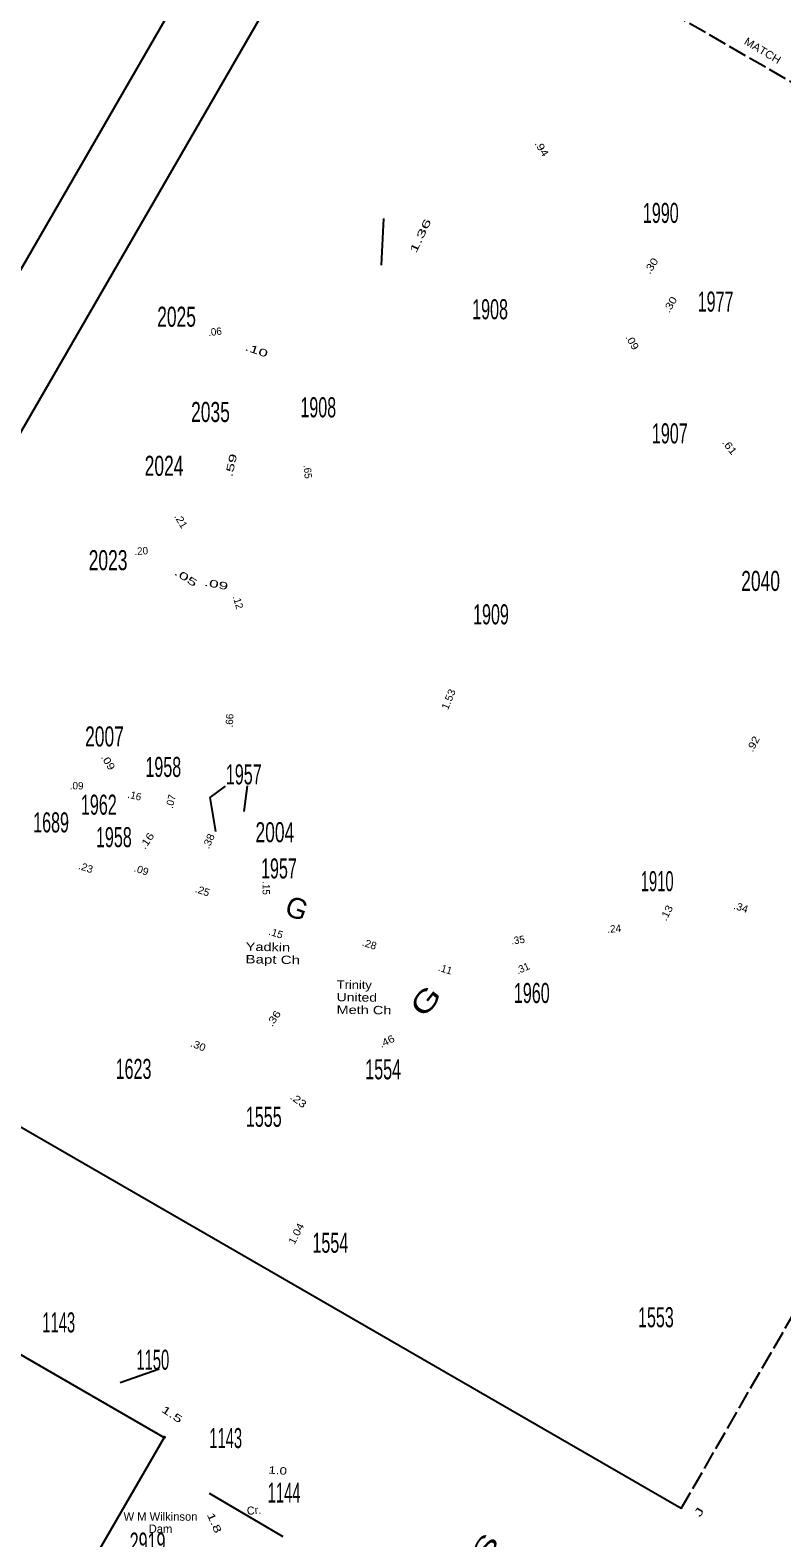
# Model space of a CAD drawing. Extents: x 272269 to 502941, y 199264 to 397027.
# Drawn here: x 468986 to 480683, y 218916 to 242386 of the extents above; entities that cross this region are included whole.
import ezdxf
from ezdxf.enums import TextEntityAlignment as Align

# ---------------------------------------------------------------- set-up
doc = ezdxf.new("R2010")
doc.units = 0
doc.header["$LTSCALE"] = 48
doc.header["$PDMODE"] = 32
doc.header["$PDSIZE"] = 24
doc.linetypes.add('LONG_DASHED', pattern=[7.5, 6, -1.5])
for name, color, linetype, lineweight in [('1', 7, 'Continuous', 25), ('22', 7, 'Continuous', 25), ('23', 7, 'Continuous', 25), ('25', 7, 'LONG_DASHED', 25), ('31', 7, 'Continuous', 25), ('40', 7, 'Continuous', 25), ('56', 7, 'Continuous', 25), ('58', 7, 'Continuous', 120), ('63', 7, 'Continuous', 25), ('7', 7, 'Continuous', 25)]:
    doc.layers.add(name, color=color, linetype=linetype, lineweight=lineweight)
doc.layers.add('52', color=7, linetype='Continuous')
doc.layers.add('57', color=7, linetype='Continuous')

msp = doc.modelspace()

# ---------------------------------------------------------------- linework, layer by layer
at = {"layer": '1'}
msp.add_point((471071.01, 220479.53), dxfattribs=at)
at = {"layer": '23'}
for p, q in [((472316.81, 230223.95), (472367.81, 230620.84)), ((470388.55, 221333.25), (470991.1, 221545.33))]:
    msp.add_line(p, q, dxfattribs=at)
msp.add_lwpolyline([(471874.85, 229912.12), (471789.85, 230439.4), (472027.84, 230615.17)], dxfattribs=at)
at = {"layer": '25'}
msp.add_lwpolyline([(479117.54, 219373.61), (489159.98, 236767.63), (474194.68, 245407.85)], dxfattribs=at)
at = {"layer": '31'}
for p, q in [((474451.91, 238729.84), (474489.39, 239455.04)), ((471769.33, 219613.04), (472917.69, 218937.93))]:
    msp.add_line(p, q, dxfattribs=at)
at = {"layer": '63'}
for points in [[(463884.62, 253869.81), (474185.22, 247922.76), (462135.56, 227052.13)], [(479117.54, 219373.61), (464152.24, 228013.84), (474194.68, 245407.85)], [(466408.12, 223171.65), (471071.01, 220479.53), (469142.72, 217139.64)]]:
    msp.add_lwpolyline(points, dxfattribs=at)

# ---------------------------------------------------------------- texts
at = {"layer": '22'}
for s, rotation, width, p in [('Yadkin ', 358.94, 1.3, (472339.65, 228056.05)), ('Bapt Ch', 358.94, 1.35, (472336.04, 227861.08)), ('Trinity', 359.346, 1.15, (473757.35, 227464.26)), ('Meth Ch', 359.346, 1.3, (473752.9, 227074.29)), ('United', 359.346, 1.25, (473755.13, 227269.28))]:
    msp.add_text(s, height=130, rotation=rotation, dxfattribs=dict(at, width=width)).set_placement(p)
at = {"layer": '23'}
for s, width, p in [('1990', 0.6, (478799.53, 239385.5)), ('1977', 0.6, (479651.9, 238004.46)), ('2025', 0.65, (471264.37, 237769.69)), ('1908', 0.6, (476143.11, 237885.69)), ('2035', 0.65, (471792.16, 236286.73)), ('1908', 0.6, (473469.35, 236358.99)), ('1907', 0.6, (478939.96, 235953.43)), ('2024', 0.65, (471069.69, 235449)), ('2023', 0.65, (470198.66, 233979.94)), ('2040', 0.65, (480352.86, 233656.54)), ('1909', 0.6, (476157.05, 233136.38)), ('2007', 0.65, (470142.64, 231235.56)), ('1958', 0.6, (471057.87, 230761.21)), ('1957', 0.6, (472310.02, 230644.77)), ('1962', 0.6, (470054.93, 230173.43)), ('1689', 0.6, (469311.64, 229897.82)), ('2004', 0.65, (472794.18, 229744.79)), ('1958', 0.6, (470288.6, 229667.96)), ('1957', 0.6, (472857.42, 229180.94)), ('1910', 0.55, (478743.55, 228982.83)), ('1960', 0.6, (476792.3, 227242.15)), ('1623', 0.6, (470594.61, 226061.13)), ('1554', 0.6, (474479.19, 226054.24)), ('1555', 0.6, (472621.76, 225314.63)), ('1554', 0.6, (473656.85, 223353.79)), ('1553', 0.6, (478723.25, 222194.63)), ('1143', 0.55, (469431.09, 222114.36)), ('1150', 0.55, (470894.49, 221533.22)), ('1143', 0.55, (472029.23, 220313.19)), ('1144', 0.55, (472937.9, 219463.75)), ('2919', 0.6, (470813.43, 218686.09))]:
    msp.add_text(s, height=312, dxfattribs=dict(at, width=width)).set_placement(p, align=Align.CENTER)
at = {"layer": '40'}
for s, rotation, width, p in [('.94', 301.952, 1.2, (476898.78, 240513.6)), ('1.36', 64.72, 1.9, (475111.36, 239159.81)), ('.30', 57.214, 1.2, (478698.43, 238685.95)), ('.30', 59.577, 1.2, (478995.24, 238085.21)), ('.09', 299.513, 1.15, (478306.62, 237501.6)), ('.10', 341.094, 1.7, (472490.53, 237347.5)), ('.61', 307.721, 1.2, (479825.55, 235863.93)), ('.59', 77.474, 1.7, (472168.53, 235601.04)), ('.21', 300.931, 1.1, (471283.71, 234716.64)), ('.05', 327.509, 1.8, (471379.09, 233816.43)), ('.09', 349.173, 1.75, (471871.89, 233704.05)), ('1.53', 67.71, 1.1, (475549.43, 231947.95)), ('.92', 62.382, 1.15, (480287.3, 231248.75)), ('.09', 302.107, 1.2, (470151.94, 230960.84)), ('.16', 55.43, 1.25, (470848.82, 229734.5)), ('.38', 65.934, 1.1, (471814.7, 229738.79)), ('.23', 342.046, 1.05, (469834.77, 229295.44)), ('.09', 340.921, 1.05, (470699, 229257.99)), ('.25', 341.096, 1.05, (471648.98, 228934.69)), ('.13', 62.382, 1.15, (478938.95, 228617.83)), ('.34', 342.302, 1.05, (480029.7, 228676.6)), ('.15', 342.409, 1.05, (472793.29, 228274.77)), ('.28', 342.302, 1.05, (474248.66, 228103.19)), ('.36', 56.187, 1.2, (472823.8, 226969.84)), ('.46', 25.897, 1.15, (474560.7, 226595.64)), ('.30', 338.582, 1.1, (471579.85, 226527.77)), ('.23', 323.291, 1.25, (473126.48, 225679.51)), ('1.04', 62.645, 1.15, (473176.63, 223624.12)), ('1.5', 326.691, 1.65, (471162.88, 220791.31)), ('1.0', 355.9, 1.35, (472834.38, 219907.5)), ('1.8', 293.658, 1.55, (471800.31, 219127.39))]:
    msp.add_text(s, height=115, rotation=rotation, dxfattribs=dict(at, width=width)).set_placement(p, align=Align.CENTER)
for s, rotation, p in [('.06', 6.602, (471868.29, 237635.2)), ('.65', 275.539, (473249.42, 235506.2)), ('.20', 4.2, (470718.23, 234222.02)), ('.12', 287.092, (472167.19, 233465.12)), ('.66', 87.444, (472145.58, 231635.99)), ('.09', 359.709, (469709.03, 230567.09)), ('.16', 346.582, (470598.1, 230415.02)), ('.07', 75.832, (471229.19, 230366.65)), ('.15', 270.203, (472602.03, 229031.69)), ('.24', 4.71, (478078.74, 228341.56)), ('.35', 8.336, (476585.29, 228165.93)), ('.11', 342.213, (475429.03, 227714.94)), ('.31', 24.28, (476674.04, 227730.98))]:
    msp.add_text(s, height=115, rotation=rotation, dxfattribs=at).set_placement(p, align=Align.CENTER)
at = {"layer": '52', "width": 1.5}
msp.add_text('C A B A R R U S', height=290, rotation=56.615, dxfattribs=at).set_placement((475096.75, 217039.82), align=Align.CENTER)
at = {"layer": '56'}
msp.add_text('G', height=320, rotation=340.008, dxfattribs=at).set_placement((473082.35, 228566.37), align=Align.CENTER)
at = {"layer": '56', "width": 1.4}
msp.add_text('G', height=320, rotation=51.353, dxfattribs=at).set_placement((475264.84, 227177.37), align=Align.CENTER)
at = {"layer": '57'}
msp.add_text('Cr.', height=125, rotation=5.126, dxfattribs=at).set_placement((472475.15, 219282.86), align=Align.CENTER)
at = {"layer": '58'}
for s, p in [('W M Wilkinson', (471014.4, 219182.91)), ('Dam', (471014.29, 218992.91))]:
    msp.add_text(s, height=130, rotation=359.969, dxfattribs=at).set_placement(p, align=Align.CENTER)
at = {"layer": '7'}
for s, rotation, width, p in [('MATCH', 329.048, 1.1, (480353.74, 242016.38)), ('J', 60, 1.7, (479444.92, 219287.85))]:
    msp.add_text(s, height=120, rotation=rotation, dxfattribs=dict(at, width=width)).set_placement(p, align=Align.CENTER)

doc.saveas('drawing.dxf')
